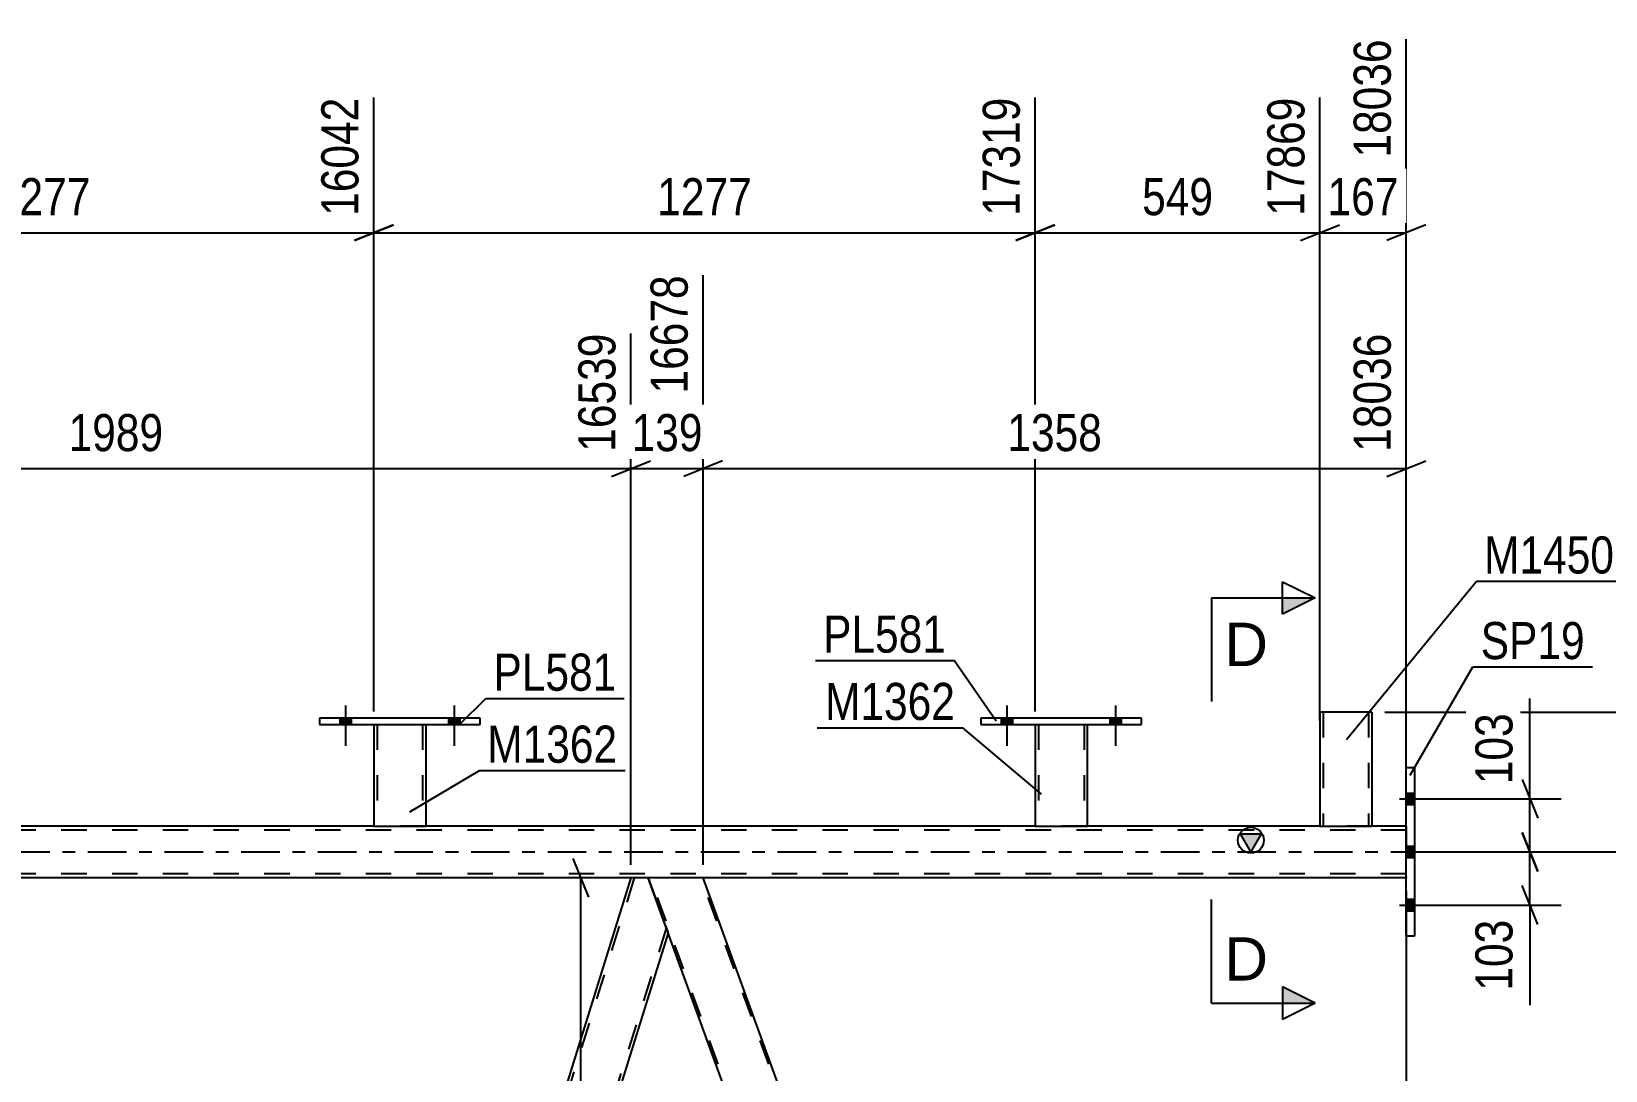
# Model space of a CAD drawing. Header units: millimetres. Extents: x 0 to 841, y 0 to 594.
# Drawn here: x 657.2 to 778.7, y 441.8 to 522 of the extents above; entities that cross this region are included whole.
import ezdxf

# ---------------------------------------------------------------- set-up
doc = ezdxf.new("R2010")
doc.units = ezdxf.units.MM
doc.linetypes.add('DXK_LINE_DOT2', pattern=[3.9198, 1.9599, -1.9599])
doc.linetypes.add('DXK_LINE_DOT3', pattern=[5.9187, 2.979, -0.9799, 0.9799, -0.9799])
doc.styles.add('Arial', font='ARIAL.TTF', dxfattribs={"height": 0.2})
doc.styles.add('Arial Narrow', font='ARIALN.TTF', dxfattribs={"height": 0.2})

# ---------------------------------------------------------------- blocks, each defined once
blk = doc.blocks.new('Part-814748264-3092 - 3014')
at = {"color": 2, "linetype": 'Continuous'}
for p, q in [((730.48, 468.96), (730.48, 468.48)), ((742.88, 468.96), (730.48, 468.96)), ((730.48, 468.48), (742.88, 468.48)), ((742.88, 468.48), (742.88, 468.96))]:
    blk.add_line(p, q, dxfattribs=at)
blk = doc.blocks.new('Part-814748264-3107 - 3014')
at = {"color": 2, "linetype": 'Continuous'}
for p, q in [((756.66, 469.44), (756.66, 460.64)), ((760.66, 469.44), (756.66, 469.44)), ((760.66, 469.44), (760.66, 460.64)), ((756.66, 460.64), (760.66, 460.64))]:
    blk.add_line(p, q, dxfattribs=at)
at = {"color": 7, "linetype": 'DXK_LINE_DOT2'}
for p, q in [((756.9, 469.44), (756.9, 460.64)), ((760.35, 469.44), (760.36, 469.44)), ((760.36, 469.44), (760.4, 469.44)), ((760.4, 469.44), (760.42, 469.44)), ((760.42, 469.44), (760.42, 460.64)), ((760.4, 460.64), (760.36, 460.64)), ((760.4, 460.64), (760.36, 460.64)), ((760.42, 460.64), (760.4, 460.64)), ((760.4, 460.64), (760.42, 460.64))]:
    blk.add_line(p, q, dxfattribs=at)
blk = doc.blocks.new('Part-814748264-3077 - 3014')
at = {"color": 2, "linetype": 'Continuous'}
for p, q in [((683.6, 468.48), (683.6, 460.64)), ((687.6, 468.48), (687.6, 460.64)), ((683.6, 460.64), (687.6, 460.64))]:
    blk.add_line(p, q, dxfattribs=at)
at = {"color": 7, "linetype": 'DXK_LINE_DOT2'}
for p, q in [((683.6, 468.48), (687.6, 468.48)), ((683.6, 468.48), (683.6, 468.48)), ((683.6, 468.48), (683.6, 468.48)), ((683.84, 468.48), (683.84, 460.64)), ((687.36, 468.48), (687.36, 460.64)), ((687.6, 468.48), (687.6, 468.48)), ((687.6, 468.48), (687.6, 468.48)), ((687.3, 460.64), (687.34, 460.64)), ((687.3, 460.64), (687.34, 460.64)), ((687.34, 460.64), (687.36, 460.64)), ((687.34, 460.64), (687.36, 460.64))]:
    blk.add_line(p, q, dxfattribs=at)
blk = doc.blocks.new('Part-814748264-3390 - 3014')
at = {"color": 7, "linetype": 'DXK_LINE_DOT2'}
for p, q in [((703.71, 456.64), (666.89, 338.52)), ((706.18, 452.76), (669.61, 335.42)), ((706.3, 452.44), (706.32, 452.39)), ((706.32, 452.39), (706.3, 452.44)), ((667.17, 340.24), (666.75, 338.89)), ((671.36, 340.24), (669.86, 335.42)), ((668.02, 335.42), (666.75, 338.89)), ((669.86, 335.42), (668.02, 335.42))]:
    blk.add_line(p, q, dxfattribs=at)
at = {"color": 2, "linetype": 'Continuous'}
for p, q in [((703.45, 456.64), (667.17, 340.24)), ((704.77, 456.64), (703.45, 456.64)), ((706.3, 452.44), (704.77, 456.64)), ((706.32, 452.39), (671.36, 340.24))]:
    blk.add_line(p, q, dxfattribs=at)
blk = doc.blocks.new('Bolt-814748264-3034 - 3014')
at = {"linetype": 'Continuous'}
for points in [[(680.96, 468.48), (681.84, 468.48), (681.84, 468.96), (680.96, 468.96)], [(689.36, 468.48), (690.24, 468.48), (690.24, 468.96), (689.36, 468.96)]]:
    blk.add_hatch(color=1, dxfattribs=at).paths.add_polyline_path(points)
at = {"color": 1, "linetype": 'Continuous'}
for p, q in [((681.4, 469.96), (681.4, 466.84)), ((689.8, 469.96), (689.8, 466.84)), ((680.96, 468.96), (680.96, 468.48)), ((681.84, 468.96), (681.84, 468.48)), ((689.36, 468.96), (689.36, 468.48)), ((690.24, 468.96), (690.24, 468.48))]:
    blk.add_line(p, q, dxfattribs=at)
blk = doc.blocks.new('Part-814748264-3082 - 3014')
at = {"color": 2, "linetype": 'Continuous'}
for p, q in [((679.4, 468.96), (679.4, 468.48)), ((691.8, 468.96), (679.4, 468.96)), ((679.4, 468.48), (691.8, 468.48)), ((691.8, 468.48), (691.8, 468.96))]:
    blk.add_line(p, q, dxfattribs=at)
blk = doc.blocks.new('Part-814748264-3087 - 3014')
at = {"color": 2, "linetype": 'Continuous'}
for p, q in [((734.68, 468.48), (734.68, 460.64)), ((738.68, 468.48), (738.68, 460.64)), ((734.68, 460.64), (738.68, 460.64))]:
    blk.add_line(p, q, dxfattribs=at)
at = {"color": 7, "linetype": 'DXK_LINE_DOT2'}
for p, q in [((734.68, 468.48), (738.68, 468.48)), ((734.68, 468.48), (734.68, 468.48)), ((734.68, 468.48), (734.68, 468.48)), ((734.92, 468.48), (734.92, 460.64)), ((738.44, 468.48), (738.44, 460.64)), ((738.68, 468.48), (738.68, 468.48)), ((738.68, 468.48), (738.68, 468.48)), ((738.38, 460.64), (738.42, 460.64)), ((738.38, 460.64), (738.42, 460.64)), ((738.42, 460.64), (738.44, 460.64)), ((738.42, 460.64), (738.44, 460.64))]:
    blk.add_line(p, q, dxfattribs=at)
blk = doc.blocks.new('Bolt-814748264-3225 - 3014')
at = {"linetype": 'Continuous'}
for points in [[(680.96, 468.48), (681.84, 468.48), (681.84, 468.96), (680.96, 468.96)], [(689.36, 468.48), (690.24, 468.48), (690.24, 468.96), (689.36, 468.96)]]:
    blk.add_hatch(color=1, dxfattribs=at).paths.add_polyline_path(points)
at = {"color": 1, "linetype": 'Continuous'}
for p, q in [((681.4, 469.96), (681.4, 466.84)), ((689.8, 469.96), (689.8, 466.84)), ((680.96, 468.96), (680.96, 468.48)), ((681.84, 468.96), (681.84, 468.48)), ((689.36, 468.96), (689.36, 468.48)), ((690.24, 468.96), (690.24, 468.48))]:
    blk.add_line(p, q, dxfattribs=at)
blk = doc.blocks.new('Bolt-814748264-3226 - 3014')
at = {"linetype": 'Continuous'}
for points in [[(732.04, 468.48), (732.92, 468.48), (732.92, 468.96), (732.04, 468.96)], [(740.44, 468.48), (741.32, 468.48), (741.32, 468.96), (740.44, 468.96)]]:
    blk.add_hatch(color=1, dxfattribs=at).paths.add_polyline_path(points)
at = {"color": 1, "linetype": 'Continuous'}
for p, q in [((732.48, 469.96), (732.48, 466.84)), ((740.88, 469.96), (740.88, 466.84)), ((732.04, 468.96), (732.04, 468.48)), ((732.92, 468.96), (732.92, 468.48)), ((740.44, 468.96), (740.44, 468.48)), ((741.32, 468.96), (741.32, 468.48))]:
    blk.add_line(p, q, dxfattribs=at)
blk = doc.blocks.new('Bolt-814748264-3227 - 3014')
at = {"linetype": 'Continuous'}
for points in [[(732.04, 468.48), (732.92, 468.48), (732.92, 468.96), (732.04, 468.96)], [(740.44, 468.48), (741.32, 468.48), (741.32, 468.96), (740.44, 468.96)]]:
    blk.add_hatch(color=1, dxfattribs=at).paths.add_polyline_path(points)
at = {"color": 1, "linetype": 'Continuous'}
for p, q in [((732.48, 469.96), (732.48, 466.84)), ((740.88, 469.96), (740.88, 466.84)), ((732.04, 468.96), (732.04, 468.48)), ((732.92, 468.96), (732.92, 468.48)), ((740.44, 468.96), (740.44, 468.48)), ((741.32, 468.96), (741.32, 468.48))]:
    blk.add_line(p, q, dxfattribs=at)
blk = doc.blocks.new('Bolt-814748264-3250 - 3014')
at = {"linetype": 'Continuous'}
for points in [[(763.97, 462.3), (763.97, 463.18), (763.33, 463.18), (763.33, 462.3)], [(763.97, 462.3), (763.97, 463.18), (763.33, 463.18), (763.33, 462.3)], [(763.97, 462.3), (763.97, 463.18), (763.33, 463.18), (763.33, 462.3)], [(763.97, 458.2), (763.97, 459.08), (763.33, 459.08), (763.33, 458.2)], [(763.97, 458.2), (763.97, 459.08), (763.33, 459.08), (763.33, 458.2)], [(763.97, 454.1), (763.97, 454.98), (763.33, 454.98), (763.33, 454.1)], [(763.97, 454.1), (763.97, 454.98), (763.33, 454.98), (763.33, 454.1)], [(763.97, 454.1), (763.97, 454.98), (763.33, 454.98), (763.33, 454.1)]]:
    blk.add_hatch(color=1, dxfattribs=at).paths.add_polyline_path(points)
at = {"color": 1, "linetype": 'Continuous'}
for p, q in [((763.33, 463.18), (763.97, 463.18)), ((763.33, 463.18), (763.97, 463.18)), ((763.33, 463.18), (763.97, 463.18)), ((762.81, 462.74), (766.13, 462.74)), ((762.81, 462.74), (766.13, 462.74)), ((762.81, 462.74), (766.13, 462.74)), ((763.33, 462.3), (763.97, 462.3)), ((763.33, 462.3), (763.97, 462.3)), ((763.33, 462.3), (763.97, 462.3)), ((762.81, 458.64), (766.13, 458.64)), ((762.81, 458.64), (766.13, 458.64)), ((763.33, 459.08), (763.97, 459.08)), ((763.33, 459.08), (763.97, 459.08)), ((763.33, 458.2), (763.97, 458.2)), ((763.33, 458.2), (763.97, 458.2)), ((763.33, 454.98), (763.97, 454.98)), ((763.33, 454.98), (763.97, 454.98)), ((763.33, 454.98), (763.97, 454.98)), ((762.81, 454.54), (766.13, 454.54)), ((762.81, 454.54), (766.13, 454.54)), ((762.81, 454.54), (766.13, 454.54)), ((763.33, 454.1), (763.97, 454.1)), ((763.33, 454.1), (763.97, 454.1)), ((763.33, 454.1), (763.97, 454.1))]:
    blk.add_line(p, q, dxfattribs=at)
blk = doc.blocks.new('Part-814748264-3380 - 3014')
at = {"color": 2, "linetype": 'Continuous'}
for p, q in [((709.03, 456.64), (704.77, 456.64)), ((753.15, 335.42), (709.03, 456.64)), ((748.89, 335.42), (706.3, 452.44))]:
    blk.add_line(p, q, dxfattribs=at)
at = {"color": 7, "linetype": 'DXK_LINE_DOT2'}
for p, q in [((704.77, 456.64), (706.3, 452.44)), ((749.06, 335.42), (704.94, 456.64)), ((752.98, 335.42), (708.86, 456.64)), ((748.89, 335.42), (753.15, 335.42))]:
    blk.add_line(p, q, dxfattribs=at)
blk = doc.blocks.new('Part-814748264-3257 - 3014')
at = {"color": 7, "linetype": 'DXK_LINE_DOT3'}
blk.add_line((669.31, 326.03), (618.35, 466.04), dxfattribs=at)
at = {"color": 2, "linetype": 'Continuous'}
for p, q in [((623.89, 456.64), (619.64, 456.64)), ((666.26, 340.24), (623.89, 456.64)), ((662.01, 340.24), (621.17, 452.44))]:
    blk.add_line(p, q, dxfattribs=at)
at = {"color": 7, "linetype": 'DXK_LINE_DOT2'}
for p, q in [((619.64, 456.64), (621.17, 452.44)), ((663.93, 335.42), (619.81, 456.64)), ((667.85, 335.42), (623.72, 456.64)), ((663.76, 335.42), (662.01, 340.24)), ((668.02, 335.42), (666.26, 340.24)), ((668.02, 335.42), (663.76, 335.42))]:
    blk.add_line(p, q, dxfattribs=at)
blk = doc.blocks.new('Part-814748264-3323 - 3014')
at = {"linetype": 'Continuous'}
blk.add_hatch(color=2, dxfattribs=at).paths.add_polyline_path([(751.33, 458.64), (750.53, 460.04), (752.13, 460.04)])
at = {"color": 7, "linetype": 'DXK_LINE_DOT2'}
for p, q in [((763.33, 460.32), (99.23, 460.32)), ((687.6, 460.64), (683.6, 460.64)), ((738.68, 460.64), (734.68, 460.64)), ((760.66, 460.64), (756.66, 460.64)), ((763.33, 460.64), (763.33, 456.64)), ((763.33, 456.96), (99.23, 456.96)), ((709.03, 456.64), (703.45, 456.64))]:
    blk.add_line(p, q, dxfattribs=at)
at = {"color": 2, "linetype": 'Continuous'}
for p, q in [((683.6, 460.64), (636.52, 460.64)), ((734.68, 460.64), (687.6, 460.64)), ((756.66, 460.64), (738.68, 460.64)), ((751.33, 458.64), (750.53, 460.04)), ((750.53, 460.04), (752.13, 460.04)), ((752.13, 460.04), (751.33, 458.64)), ((763.33, 460.64), (760.66, 460.64)), ((703.45, 456.64), (623.89, 456.64)), ((763.33, 456.64), (709.03, 456.64))]:
    blk.add_line(p, q, dxfattribs=at)
at = {"color": 7, "linetype": 'DXK_LINE_DOT3'}
blk.add_line((99.23, 458.64), (763.33, 458.64), dxfattribs=at)
at = {"color": 2, "linetype": 'Continuous'}
blk.add_circle((751.33, 459.54), 1, dxfattribs=at)
blk = doc.blocks.new('Part-814748264-3340 - 3014')
at = {"color": 2, "linetype": 'Continuous'}
for p, q in [((763.97, 465.14), (763.33, 465.14)), ((763.33, 452.14), (763.33, 465.14)), ((763.97, 465.14), (763.97, 452.14)), ((763.97, 452.14), (763.33, 452.14))]:
    blk.add_line(p, q, dxfattribs=at)
blk = doc.blocks.new('StraightDimension-814748264-3698 - 3014')
at = {"color": 7, "linetype": 'Continuous'}
for p, q in [((804.88, 457.14), (803.68, 460.14)), ((764.97, 458.64), (806.68, 458.64)), ((804.28, 332.78), (804.28, 458.64)), ((803.68, 334.28), (804.88, 331.28)), ((786.59, 332.78), (806.68, 332.78))]:
    blk.add_line(p, q, dxfattribs=at)
at = {"color": 0}
blk.add_wipeout([(803.53, 399.97), (799.33, 399.97), (799.33, 391.46), (803.53, 391.46)], dxfattribs=at)
at = {"color": 3, "style": 'Arial Narrow'}
blk.add_text('3146', height=2.863, rotation=90.0002, dxfattribs=at).set_placement((802.93, 392.06))
blk = doc.blocks.new('StraightDimension-814748264-15146 - 3014')
at = {"color": 7, "linetype": 'Continuous'}
for p, q in [((763.33, 461.64), (763.33, 521.4)), ((756.66, 468.76), (756.66, 516.9)), ((755.16, 505.86), (758.16, 507.06)), ((764.83, 507.06), (761.83, 505.86)), ((756.66, 506.46), (763.33, 506.46))]:
    blk.add_line(p, q, dxfattribs=at)
at = {"color": 0}
blk.add_wipeout([(763.34, 507.21), (763.34, 511.41), (756.65, 511.41), (756.65, 507.21)], dxfattribs=at)
at = {"color": 3, "style": 'Arial Narrow'}
blk.add_text('167', height=2.863, dxfattribs=at).set_placement((757.25, 507.81))
at = {"color": 0, "linetype": 'Continuous'}
blk.add_wipeout([(762.73, 522), (758.53, 522), (758.53, 511.65), (762.73, 511.65)], dxfattribs=at)
at = {"color": 3, "linetype": 'Continuous', "style": 'Arial Narrow'}
blk.add_text('18036', height=2.863, rotation=90.0002, dxfattribs=at).set_placement((762.13, 512.26))
blk = doc.blocks.new('StraightDimension-814748264-4037 - 3014')
at = {"color": 7, "linetype": 'Continuous'}
for p, q in [((763.33, 455.64), (763.33, 388.72)), ((784.95, 336.42), (784.95, 393.97)), ((764.83, 391.72), (761.83, 390.52)), ((783.45, 390.52), (786.45, 391.72)), ((763.33, 391.12), (784.95, 391.12))]:
    blk.add_line(p, q, dxfattribs=at)
at = {"color": 0}
blk.add_wipeout([(778.4, 391.87), (778.4, 396.07), (769.89, 396.07), (769.89, 391.87)], dxfattribs=at)
at = {"color": 3, "style": 'Arial Narrow'}
blk.add_text('1431', height=2.863, dxfattribs=at).set_placement((770.49, 392.47))
blk = doc.blocks.new('StraightDimension-814748264-15149 - 3014')
at = {"color": 7, "linetype": 'Continuous'}
for p, q in [((632.52, 469.48), (632.52, 516.9)), ((683.6, 469.48), (683.6, 516.9)), ((634.02, 507.06), (631.02, 505.86)), ((682.1, 505.86), (685.1, 507.06)), ((632.52, 506.46), (683.6, 506.46))]:
    blk.add_line(p, q, dxfattribs=at)
at = {"color": 0}
blk.add_wipeout([(662.32, 507.21), (662.32, 511.41), (653.8, 511.41), (653.8, 507.21)], dxfattribs=at)
at = {"color": 3, "style": 'Arial Narrow'}
blk.add_text('1277', height=2.863, dxfattribs=at).set_placement((654.4, 507.81))
at = {"color": 0, "linetype": 'Continuous'}
blk.add_wipeout([(683, 517.5), (678.8, 517.5), (678.8, 507.15), (683, 507.15)], dxfattribs=at)
at = {"color": 3, "linetype": 'Continuous', "style": 'Arial Narrow'}
blk.add_text('16042', height=2.863, rotation=90.0002, dxfattribs=at).set_placement((682.4, 507.76))
blk = doc.blocks.new('StraightDimension-814748264-4535 - 3014')
at = {"color": 7, "linetype": 'Continuous'}
for p, q in [((700.19, 455.14), (698.99, 458.14)), ((719.05, 456.64), (696.74, 456.64)), ((699.59, 335.42), (699.59, 456.64)), ((698.99, 336.92), (700.19, 333.92)), ((723.73, 335.42), (696.74, 335.42))]:
    blk.add_line(p, q, dxfattribs=at)
at = {"color": 0}
blk.add_wipeout([(698.84, 400.29), (694.64, 400.29), (694.64, 391.78), (698.84, 391.78)], dxfattribs=at)
at = {"color": 3, "style": 'Arial Narrow'}
blk.add_text('3030', height=2.863, rotation=90.0002, dxfattribs=at).set_placement((698.24, 392.38))
blk = doc.blocks.new('StraightDimension-814748264-15148 - 3014')
at = {"color": 7, "linetype": 'Continuous'}
for p, q in [((683.6, 469.48), (683.6, 516.9)), ((734.68, 469.48), (734.68, 516.9)), ((685.1, 507.06), (682.1, 505.86)), ((733.18, 505.86), (736.18, 507.06)), ((683.6, 506.46), (734.68, 506.46))]:
    blk.add_line(p, q, dxfattribs=at)
at = {"color": 0}
blk.add_wipeout([(713.4, 507.21), (713.4, 511.41), (704.88, 511.41), (704.88, 507.21)], dxfattribs=at)
at = {"color": 3, "style": 'Arial Narrow'}
blk.add_text('1277', height=2.863, dxfattribs=at).set_placement((705.48, 507.81))
at = {"color": 0, "linetype": 'Continuous'}
blk.add_wipeout([(734.08, 517.5), (729.88, 517.5), (729.88, 507.15), (734.08, 507.15)], dxfattribs=at)
at = {"color": 3, "linetype": 'Continuous', "style": 'Arial Narrow'}
blk.add_text('17319', height=2.863, rotation=90.0002, dxfattribs=at).set_placement((733.48, 507.76))
blk = doc.blocks.new('StraightDimension-814748264-15551 - 3014')
at = {"color": 7, "linetype": 'Continuous'}
for p, q in [((623.89, 457.64), (623.89, 503.18)), ((703.45, 457.64), (703.45, 498.68)), ((625.39, 488.84), (622.39, 487.64)), ((701.95, 487.64), (704.95, 488.84)), ((623.89, 488.24), (703.45, 488.24))]:
    blk.add_line(p, q, dxfattribs=at)
at = {"color": 0}
blk.add_wipeout([(667.93, 488.99), (667.93, 493.19), (659.42, 493.19), (659.42, 488.99)], dxfattribs=at)
at = {"color": 3, "style": 'Arial Narrow'}
blk.add_text('1989', height=2.863, dxfattribs=at).set_placement((660.02, 489.59))
at = {"color": 0, "linetype": 'Continuous'}
blk.add_wipeout([(702.85, 499.28), (698.65, 499.28), (698.65, 488.94), (702.85, 488.94)], dxfattribs=at)
at = {"color": 3, "linetype": 'Continuous', "style": 'Arial Narrow'}
blk.add_text('16539', height=2.863, rotation=90.0002, dxfattribs=at).set_placement((702.25, 489.54))
blk = doc.blocks.new('StraightDimension-814748264-3655 - 3014')
at = {"color": 7, "linetype": 'Continuous'}
for p, q in [((772.28, 460.14), (773.48, 457.14)), ((765.39, 458.64), (775.28, 458.64)), ((772.88, 454.54), (772.88, 458.64)), ((773.48, 453.04), (772.28, 456.04)), ((765.39, 454.54), (775.28, 454.54)), ((772.88, 454.54), (772.88, 446.81)), ((772.88, 454.54), (772.88, 446.81))]:
    blk.add_line(p, q, dxfattribs=at)
at = {"color": 0}
blk.add_wipeout([(772.13, 454.02), (767.93, 454.02), (767.93, 447.33), (772.13, 447.33)], dxfattribs=at)
at = {"color": 3, "style": 'Arial Narrow'}
blk.add_text('103', height=2.863, rotation=90.0002, dxfattribs=at).set_placement((771.53, 447.93))
blk = doc.blocks.new('StraightDimension-814748264-3628 - 3014')
at = {"color": 7, "linetype": 'Continuous'}
blk.add_line((761.66, 469.44), (813.12, 469.44), dxfattribs=at)
blk = doc.blocks.new('StraightDimension-814748264-3645 - 3014')
at = {"color": 7, "linetype": 'Continuous'}
for p, q in [((772.88, 462.74), (772.88, 470.48)), ((772.88, 462.74), (772.88, 470.48)), ((772.28, 464.24), (773.48, 461.24)), ((765.39, 462.74), (775.28, 462.74)), ((772.88, 458.64), (772.88, 462.74)), ((773.48, 457.14), (772.28, 460.14)), ((765.39, 458.64), (775.28, 458.64))]:
    blk.add_line(p, q, dxfattribs=at)
at = {"color": 0}
blk.add_wipeout([(772.13, 469.95), (767.93, 469.95), (767.93, 463.27), (772.13, 463.27)], dxfattribs=at)
at = {"color": 3, "style": 'Arial Narrow'}
blk.add_text('103', height=2.863, rotation=90.0002, dxfattribs=at).set_placement((771.53, 463.87))
blk = doc.blocks.new('StraightDimension-814748264-15147 - 3014')
at = {"color": 7, "linetype": 'Continuous'}
for p, q in [((734.68, 469.48), (734.68, 516.9)), ((756.66, 468.76), (756.66, 516.9)), ((736.18, 507.06), (733.18, 505.86)), ((755.16, 505.86), (758.16, 507.06)), ((734.68, 506.46), (756.66, 506.46))]:
    blk.add_line(p, q, dxfattribs=at)
at = {"color": 0}
blk.add_wipeout([(749.01, 507.21), (749.01, 511.41), (742.33, 511.41), (742.33, 507.21)], dxfattribs=at)
at = {"color": 3, "style": 'Arial Narrow'}
blk.add_text('549', height=2.863, dxfattribs=at).set_placement((742.93, 507.81))
at = {"color": 0, "linetype": 'Continuous'}
blk.add_wipeout([(756.06, 517.5), (751.86, 517.5), (751.86, 507.15), (756.06, 507.15)], dxfattribs=at)
at = {"color": 3, "linetype": 'Continuous', "style": 'Arial Narrow'}
blk.add_text('17869', height=2.863, rotation=90.0002, dxfattribs=at).set_placement((755.46, 507.76))
blk = doc.blocks.new('StraightDimension-814748264-15549 - 3014')
at = {"color": 7, "linetype": 'Continuous'}
for p, q in [((709.03, 457.64), (709.03, 503.18)), ((763.33, 461.64), (763.33, 498.68)), ((710.53, 488.84), (707.53, 487.64)), ((761.83, 487.64), (764.83, 488.84)), ((709.03, 488.24), (763.33, 488.24))]:
    blk.add_line(p, q, dxfattribs=at)
at = {"color": 0}
blk.add_wipeout([(740.44, 488.99), (740.44, 493.19), (731.92, 493.19), (731.92, 488.99)], dxfattribs=at)
at = {"color": 3, "style": 'Arial Narrow'}
blk.add_text('1358', height=2.863, dxfattribs=at).set_placement((732.52, 489.59))
at = {"color": 0, "linetype": 'Continuous'}
blk.add_wipeout([(762.73, 499.28), (758.53, 499.28), (758.53, 488.94), (762.73, 488.94)], dxfattribs=at)
at = {"color": 3, "linetype": 'Continuous', "style": 'Arial Narrow'}
blk.add_text('18036', height=2.863, rotation=90.0002, dxfattribs=at).set_placement((762.13, 489.54))
blk = doc.blocks.new('StraightDimension-814748264-15550 - 3014')
at = {"color": 7, "linetype": 'Continuous'}
for p, q in [((709.03, 457.64), (709.03, 503.18)), ((703.45, 457.64), (703.45, 498.68)), ((701.95, 487.64), (704.95, 488.84)), ((710.53, 488.84), (707.53, 487.64)), ((703.45, 488.24), (709.03, 488.24))]:
    blk.add_line(p, q, dxfattribs=at)
at = {"color": 0}
blk.add_wipeout([(709.58, 488.99), (709.58, 493.19), (702.9, 493.19), (702.9, 488.99)], dxfattribs=at)
at = {"color": 3, "style": 'Arial Narrow'}
blk.add_text('139', height=2.863, dxfattribs=at).set_placement((703.5, 489.59))
at = {"color": 0, "linetype": 'Continuous'}
blk.add_wipeout([(708.43, 503.78), (704.23, 503.78), (704.23, 493.44), (708.43, 493.44)], dxfattribs=at)
at = {"color": 3, "linetype": 'Continuous', "style": 'Arial Narrow'}
blk.add_text('16678', height=2.863, rotation=90.0002, dxfattribs=at).set_placement((707.83, 494.04))
blk = doc.blocks.new('Mark-814748264-3073 - 3014')
at = {"color": 0}
blk.add_wipeout([(702.4, 465.53), (702.4, 468.53), (692.35, 468.53), (692.35, 465.53)], dxfattribs=at)
blk.add_wipeout([(702.4, 465.53), (702.4, 468.53), (692.35, 468.53), (692.35, 465.53)], dxfattribs=at)
at = {"color": 30, "linetype": 'Continuous'}
for p, q in [((686.37, 461.74), (691.75, 464.93)), ((691.75, 464.93), (703, 464.93))]:
    blk.add_line(p, q, dxfattribs=at)
at = {"color": 3, "style": 'Arial Narrow'}
blk.add_text('M1362', height=2.863, dxfattribs=at).set_placement((692.35, 465.53))
blk = doc.blocks.new('SectionMark-814748264-4778 - 3014')
at = {"linetype": 'Continuous'}
for points in [[(753.78, 477), (753.78, 478.25), (756.28, 478.25)], [(753.78, 446.96), (753.78, 448.21), (756.28, 446.96)]]:
    blk.add_hatch(color=6, dxfattribs=at).paths.add_polyline_path(points)
at = {"color": 6, "linetype": 'Continuous'}
for p, q in [((753.78, 477), (753.78, 479.5)), ((753.78, 479.5), (756.28, 478.25)), ((748.28, 478.25), (748.28, 470.25)), ((748.28, 478.25), (756.28, 478.25)), ((756.28, 478.25), (753.78, 477)), ((748.28, 446.96), (748.28, 454.96)), ((756.28, 446.96), (753.78, 448.21)), ((753.78, 448.21), (753.78, 445.71)), ((748.28, 446.96), (756.28, 446.96)), ((756.28, 446.96), (753.78, 445.71))]:
    blk.add_line(p, q, dxfattribs=at)
at = {"color": 0, "linetype": 'Continuous'}
for points in [[(752.65, 473), (752.65, 476.5), (749.28, 476.5), (749.28, 473)], [(752.65, 448.71), (752.65, 452.21), (749.28, 452.21), (749.28, 448.71)]]:
    blk.add_wipeout(points, dxfattribs=at)
at = {"color": 3, "linetype": 'Continuous', "style": 'Arial'}
for p in [(749.28, 473), (749.28, 448.71)]:
    blk.add_text('D', height=3.34, dxfattribs=at).set_placement(p)
blk = doc.blocks.new('Mark-814748264-3088 - 3014')
at = {"color": 0}
blk.add_wipeout([(727.8, 474.03), (727.8, 477.03), (718.29, 477.03), (718.29, 474.03)], dxfattribs=at)
blk.add_wipeout([(727.8, 474.03), (727.8, 477.03), (718.29, 477.03), (718.29, 474.03)], dxfattribs=at)
at = {"color": 30, "linetype": 'Continuous'}
for p in [(717.69, 473.43), (731.65, 468.74)]:
    blk.add_line(p, (728.4, 473.43), dxfattribs=at)
at = {"color": 3, "style": 'Arial Narrow'}
blk.add_text('PL581', height=2.863, dxfattribs=at).set_placement((718.29, 474.03))
blk = doc.blocks.new('Mark-814748264-3078 - 3014')
at = {"color": 0}
blk.add_wipeout([(702.33, 471.09), (702.33, 474.09), (692.83, 474.09), (692.83, 471.09)], dxfattribs=at)
blk.add_wipeout([(702.33, 471.09), (702.33, 474.09), (692.83, 474.09), (692.83, 471.09)], dxfattribs=at)
at = {"color": 30, "linetype": 'Continuous'}
for p, q in [((690.21, 468.48), (692.23, 470.49)), ((692.23, 470.49), (702.93, 470.49))]:
    blk.add_line(p, q, dxfattribs=at)
at = {"color": 3, "style": 'Arial Narrow'}
blk.add_text('PL581', height=2.863, dxfattribs=at).set_placement((692.83, 471.09))
blk = doc.blocks.new('Mark-814748264-3083 - 3014')
at = {"color": 0}
blk.add_wipeout([(728.49, 468.83), (728.49, 471.83), (718.44, 471.83), (718.44, 468.83)], dxfattribs=at)
blk.add_wipeout([(728.49, 468.83), (728.49, 471.83), (718.44, 471.83), (718.44, 468.83)], dxfattribs=at)
at = {"color": 30, "linetype": 'Continuous'}
for p in [(717.84, 468.23), (735.16, 463.1)]:
    blk.add_line(p, (729.09, 468.23), dxfattribs=at)
at = {"color": 3, "style": 'Arial Narrow'}
blk.add_text('M1362', height=2.863, dxfattribs=at).set_placement((718.44, 468.83))
blk = doc.blocks.new('Mark-814748264-3103 - 3014')
at = {"color": 0}
blk.add_wipeout([(779.39, 480.14), (779.39, 483.14), (769.34, 483.14), (769.34, 480.14)], dxfattribs=at)
blk.add_wipeout([(779.39, 480.14), (779.39, 483.14), (769.34, 483.14), (769.34, 480.14)], dxfattribs=at)
at = {"color": 30, "linetype": 'Continuous'}
for p, q in [((758.71, 467.32), (768.74, 479.54)), ((768.74, 479.54), (779.99, 479.54))]:
    blk.add_line(p, q, dxfattribs=at)
at = {"color": 3, "style": 'Arial Narrow'}
blk.add_text('M1450', height=2.863, dxfattribs=at).set_placement((769.34, 480.14))
blk = doc.blocks.new('Mark-814748264-3336 - 3014')
at = {"color": 0}
blk.add_wipeout([(777.11, 473.53), (777.11, 476.53), (769.08, 476.53), (769.08, 473.53)], dxfattribs=at)
blk.add_wipeout([(777.11, 473.53), (777.11, 476.53), (769.08, 476.53), (769.08, 473.53)], dxfattribs=at)
at = {"color": 30, "linetype": 'Continuous'}
for p, q in [((763.64, 464.58), (768.48, 472.93)), ((768.48, 472.93), (777.71, 472.93))]:
    blk.add_line(p, q, dxfattribs=at)
at = {"color": 3, "style": 'Arial Narrow'}
blk.add_text('SP19', height=2.863, dxfattribs=at).set_placement((769.08, 473.53))

msp = doc.modelspace()

# ---------------------------------------------------------------- block references
for name in ['Bolt-814748264-3034 - 3014', 'Bolt-814748264-3225 - 3014', 'Bolt-814748264-3226 - 3014', 'Bolt-814748264-3227 - 3014', 'Part-814748264-3107 - 3014', 'Part-814748264-3082 - 3014', 'Part-814748264-3077 - 3014', 'Part-814748264-3092 - 3014', 'Part-814748264-3087 - 3014', 'Part-814748264-3257 - 3014', 'Part-814748264-3340 - 3014', 'Bolt-814748264-3250 - 3014', 'Part-814748264-3323 - 3014', 'Part-814748264-3390 - 3014', 'Part-814748264-3380 - 3014']:
    msp.add_blockref(name, (0, 0))

# ---------------------------------------------------------------- next in the draw order: block references
for name in ['StraightDimension-814748264-15146 - 3014', 'StraightDimension-814748264-15149 - 3014', 'StraightDimension-814748264-3698 - 3014', 'StraightDimension-814748264-4535 - 3014']:
    msp.add_blockref(name, (0, 0))

# ---------------------------------------------------------------- next in the draw order: block references
for name in ['StraightDimension-814748264-15148 - 3014', 'StraightDimension-814748264-4037 - 3014']:
    msp.add_blockref(name, (0, 0))

# ---------------------------------------------------------------- next in the draw order: block references
for name in ['StraightDimension-814748264-15551 - 3014', 'StraightDimension-814748264-3655 - 3014']:
    msp.add_blockref(name, (0, 0))

# ---------------------------------------------------------------- next in the draw order: block references
msp.add_blockref('StraightDimension-814748264-3628 - 3014', (0, 0))

# ---------------------------------------------------------------- next in the draw order: block references
for name in ['StraightDimension-814748264-15147 - 3014', 'StraightDimension-814748264-3645 - 3014']:
    msp.add_blockref(name, (0, 0))

# ---------------------------------------------------------------- next in the draw order: block references
msp.add_blockref('StraightDimension-814748264-15549 - 3014', (0, 0))

# ---------------------------------------------------------------- next in the draw order: block references
for name in ['StraightDimension-814748264-15550 - 3014', 'Mark-814748264-3103 - 3014', 'SectionMark-814748264-4778 - 3014', 'Mark-814748264-3088 - 3014']:
    msp.add_blockref(name, (0, 0))

# ---------------------------------------------------------------- next in the draw order: block references
for name in ['Mark-814748264-3336 - 3014', 'Mark-814748264-3083 - 3014', 'Mark-814748264-3073 - 3014']:
    msp.add_blockref(name, (0, 0))

# ---------------------------------------------------------------- next in the draw order: block references
msp.add_blockref('Mark-814748264-3078 - 3014', (0, 0))

doc.saveas('drawing.dxf')
